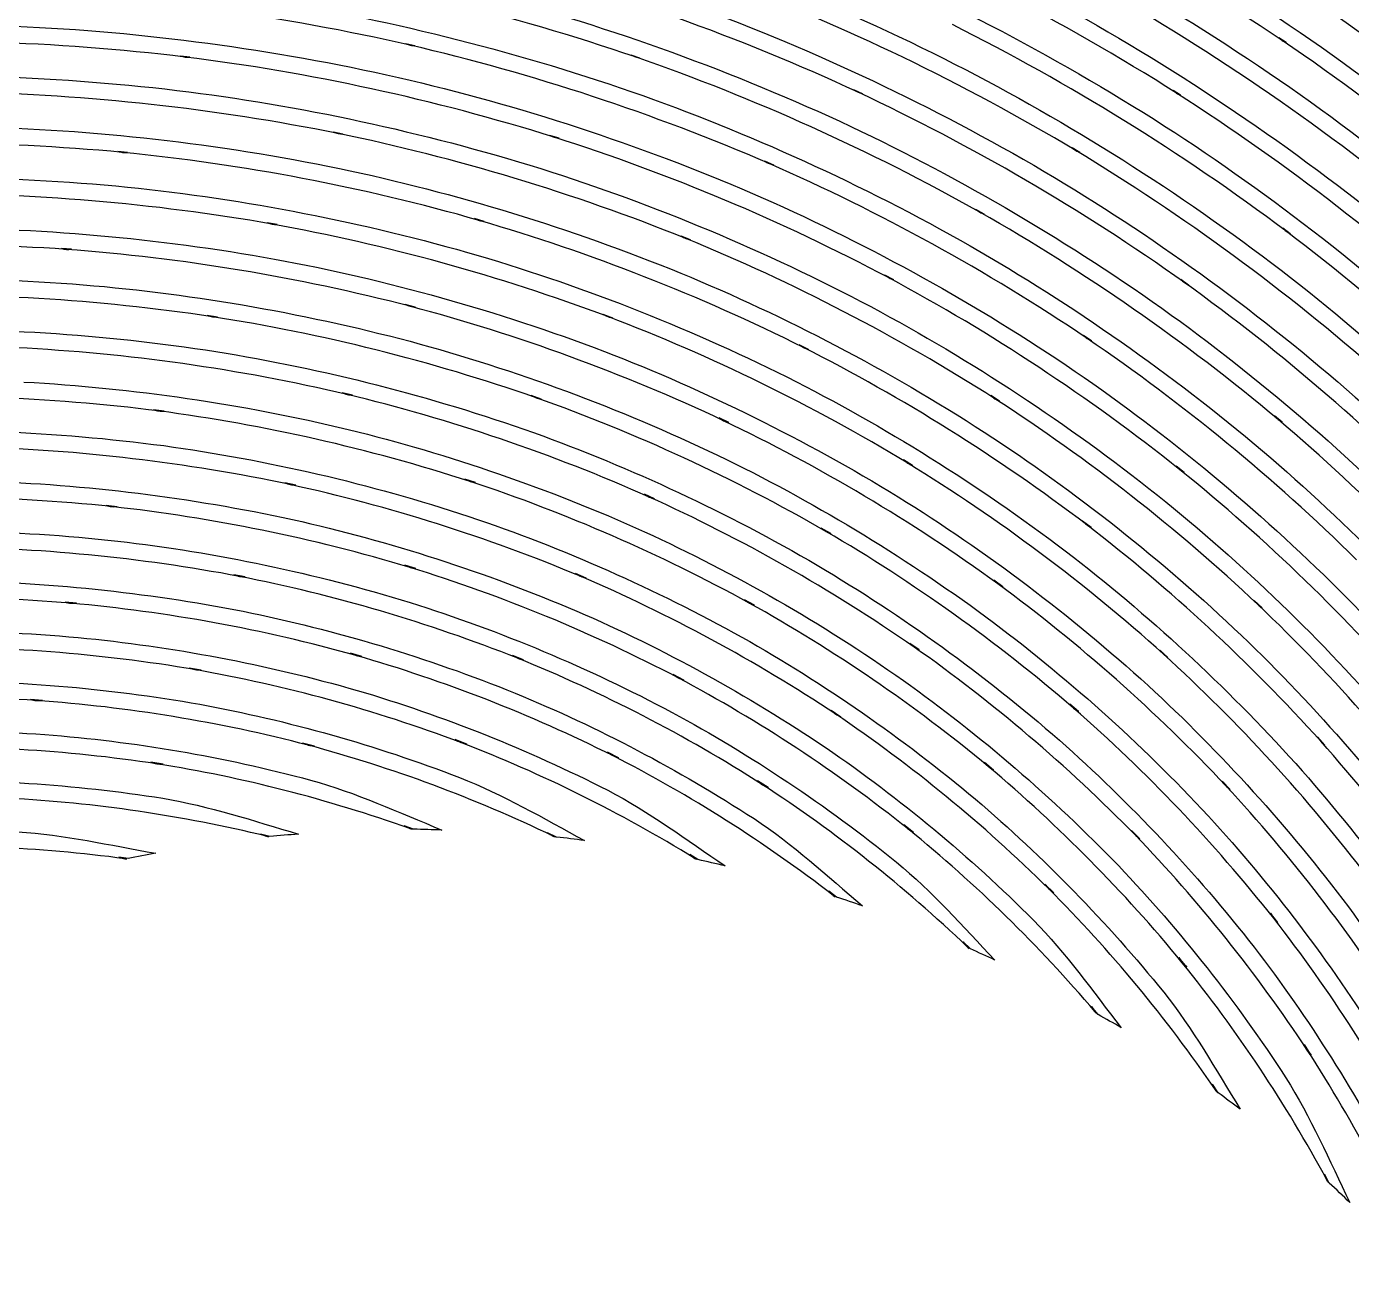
# Model space of a CAD drawing. Extents: x 1 to 1501, y -1248 to 252.
# Drawn here: x 651.3 to 996, y -259 to 67.4 of the extents above; entities that cross this region are included whole.
import ezdxf

# ---------------------------------------------------------------- set-up
doc = ezdxf.new("R2010")
doc.units = 0
doc.layers.add('Ebene_1', color=7, linetype='CONTINUOUS')

msp = doc.modelspace()

# ---------------------------------------------------------------- linework, layer by layer
at = {"layer": 'Ebene_1', "color": 7}
for p, q in [((651.51895, 67.3363), (651.52355, 67.3363)), ((752.3617, 62.36898), (750.0041, 62.91568)), ((751.17127, 62.53178), (751.17127, 62.53188)), ((979.02561, 63.19112), (977.14106, 64.46687)), ((978.03296, 63.73787), (978.03291, 63.73782)), ((693.80928, 59.4179), (691.40514, 59.7126)), ((692.59169, 59.4567), (692.59169, 59.4569)), ((810.90641, 59.18543), (808.61859, 59.97653)), ((809.74312, 59.46853), (809.74312, 59.46853)), ((868.79963, 49.89847), (866.60101, 50.92218)), ((867.64798, 50.31338), (867.64798, 50.31337)), ((951.58736, 49.50682), (949.60975, 50.76707)), ((950.54035, 50.04587), (950.54039, 50.04582)), ((733.63657, 39.42881), (731.1859, 39.92511)), ((732.36858, 39.56841), (732.36858, 39.56841)), ((789.88569, 38.32759), (787.49318, 39.0799)), ((788.63707, 38.59909), (788.63707, 38.59899)), ((677.58521, 34.64366), (675.0919, 34.88406)), ((676.32109, 34.64746), (676.32109, 34.64766)), ((925.39386, 34.6128), (923.31933, 35.85753)), ((924.29262, 35.14403), (924.2926, 35.144)), ((845.70825, 31.3517), (843.41269, 32.35214)), ((844.51782, 31.74334), (844.51782, 31.7433)), ((770.39663, 16.70187), (767.90331, 17.42307)), ((900.49939, 18.57867), (898.32015, 19.81176)), ((899.34773, 19.09827), (899.34773, 19.09827)), ((716.51676, 15.88366), (713.96139, 16.34126)), ((715.22937, 15.99226), (715.22937, 15.99226)), ((769.12477, 16.94617), (769.12477, 16.94617)), ((980.08805, 13.49499), (978.1531, 14.9491)), ((979.0411, 14.1425), (979.04108, 14.14259)), ((824.06713, 11.88191), (821.66686, 12.85901)), ((822.83404, 12.25411), (822.83404, 12.25421)), ((663.0169, 9.44278), (660.4305, 9.62508)), ((661.69849, 9.41568), (661.69849, 9.41578)), ((663.28059, 0.45064), (663.28059, 0.45064)), ((876.9427, 1.48208), (874.65487, 2.70354)), ((875.74061, 1.98614), (875.74061, 1.98618)), ((953.65413, 0.14812), (951.6145, 1.60613)), ((952.57229, 0.78023), (952.57227, 0.78022)), ((752.46253, -5.60245), (749.86838, -4.91995)), ((751.14027, -5.38525), (751.14027, -5.38525)), ((701.01781, -8.17286), (698.36163, -7.76566)), ((699.66839, -8.09136), (699.66839, -8.09186)), ((803.90338, -8.4253), (801.38679, -7.47529)), ((802.59272, -8.0647), (802.59272, -8.0647)), ((928.43395, -14.38916), (926.28961, -12.93891)), ((927.29005, -13.76101), (927.29005, -13.76096)), ((854.76256, -16.61109), (852.36617, -15.40513)), ((853.5062, -16.11863), (853.5062, -16.11859)), ((736.11439, -28.50764), (733.40779, -27.86784)), ((734.70681, -28.30994), (734.70681, -28.30994)), ((785.24802, -29.49646), (782.61898, -28.57356)), ((783.87533, -29.15516), (783.87533, -29.15526)), ((904.48948, -30.06267), (902.23268, -28.61632)), ((903.27965, -29.43452), (903.27965, -29.43447)), ((687.14749, -32.66025), (684.39047, -32.30355)), ((685.74765, -32.60985), (685.74765, -32.61025)), ((834.00939, -35.6154), (831.49669, -34.42496)), ((977.99024, -35.56115), (976.00489, -33.88988)), ((832.68714, -35.13456), (832.68714, -35.1346)), ((976.91999, -34.81668), (976.92001, -34.81665)), ((881.86343, -46.79855), (879.48644, -45.34831)), ((880.60707, -46.18201), (880.60707, -46.18205)), ((952.53737, -48.64432), (950.44346, -46.96532)), ((951.41287, -47.90372), (951.41287, -47.90372)), ((721.35993, -51.93259), (718.54477, -51.32769)), ((768.12823, -51.2502), (765.38673, -50.3544)), ((766.70512, -50.9283), (766.70512, -50.9283)), ((719.92135, -51.76199), (719.92135, -51.76199)), ((814.71038, -55.46127), (812.07744, -54.28247)), ((813.3338, -54.99597), (813.3338, -54.99597)), ((674.92901, -57.50052), (672.05955, -57.19032)), ((673.48653, -57.48112), (673.48653, -57.48152)), ((928.28272, -62.91801), (926.07246, -61.23124)), ((860.59454, -64.51944), (858.10122, -63.06919)), ((859.29165, -63.91839), (859.29165, -63.91844)), ((927.0884, -62.16964), (927.0884, -62.16961)), ((708.23412, -75.79185), (705.29099, -75.22575)), ((706.71797, -75.64455), (706.71797, -75.64445)), ((752.57499, -73.60872), (749.71329, -72.73622)), ((751.10534, -73.31012), (751.10534, -73.31012)), ((796.90423, -76.07102), (794.1472, -74.90385)), ((795.46949, -75.61735), (795.46949, -75.61732)), ((905.28053, -78.32001), (902.95007, -76.61774)), ((904.0358, -77.57934), (904.0358, -77.57941)), ((664.36245, -82.6006), (661.38054, -82.3447)), ((662.84628, -82.6123), (662.84628, -82.6126)), ((840.73712, -83.15551), (838.11195, -81.7014)), ((839.36444, -82.55831), (839.36444, -82.55831)), ((972.76706, -83.80691), (970.74679, -81.89909)), ((971.66189, -82.94219), (971.66193, -82.94221)), ((664.73856, -91.51987), (664.73856, -91.51958)), ((883.58123, -94.7768), (881.12281, -93.05901)), ((738.59607, -96.48298), (735.61029, -95.63378)), ((737.07217, -96.20378), (737.07217, -96.20378)), ((780.61425, -97.3554), (777.72927, -96.19991)), ((882.27058, -94.0323), (882.27058, -94.0323)), ((948.27973, -96.71946), (946.14316, -94.78451)), ((947.12415, -95.85861), (947.12419, -95.85866)), ((696.72138, -99.99999), (693.66579, -99.47259)), ((695.15481, -99.87979), (695.15481, -99.87979)), ((779.11359, -96.91341), (779.1136, -96.9134)), ((822.30281, -102.61747), (819.56131, -101.1711)), ((820.85644, -102.0203), (820.85644, -102.02027)), ((655.44773, -107.87892), (652.3495, -107.67342)), ((653.8734, -107.92542), (653.8734, -107.92592)), ((924.97895, -110.81093), (922.7183, -108.85659)), ((923.73424, -109.92295), (923.73424, -109.92293)), ((863.2197, -112.21074), (860.6372, -110.48131)), ((861.8354, -111.46231), (861.8354, -111.46234)), ((656.06437, -116.75894), (656.06427, -116.75924)), ((726.21864, -119.79157), (723.10489, -118.96947)), ((724.6094, -119.52787), (724.6094, -119.52787)), ((765.86367, -119.24865), (762.85075, -118.10085)), ((764.30487, -118.82215), (764.30487, -118.82215)), ((989.1191, -119.5085), (987.19188, -117.36027)), ((988.04888, -118.5197), (988.04886, -118.5197)), ((686.8489, -124.47958), (683.66537, -123.98708)), ((805.34973, -122.84714), (802.4764, -121.39303)), ((803.84521, -122.25774), (803.84521, -122.25774)), ((902.90741, -126.0307), (900.51879, -124.03761)), ((685.22028, -124.38648), (685.22028, -124.38658)), ((901.61615, -125.1466), (901.61615, -125.1466)), ((844.24252, -130.55592), (841.53205, -128.80709)), ((842.80004, -129.81142), (842.80004, -129.81142)), ((964.47664, -131.09492), (962.42537, -128.90405)), ((963.33667, -130.08284), (963.33662, -130.08284)), ((752.00885, -141.41337), (749.5349, -140.51767)), ((882.11548, -142.28968), (879.60276, -140.26943)), ((714.63611, -143.25524), (712.20869, -142.65424)), ((789.21097, -143.42584), (786.88826, -142.29746)), ((880.75053, -141.39396), (880.75053, -141.39398)), ((940.93159, -143.91443), (938.76788, -141.68867)), ((939.73729, -142.89849), (939.73729, -142.89849)), ((826.00208, -149.30826), (823.84998, -147.9666)), ((677.74807, -149.02131), (675.30129, -148.68391)), ((862.03315, -159.04504), (860.01678, -157.4746)), ((918.55759, -157.91664), (916.26589, -155.64434)), ((917.2857, -156.87357), (917.2857, -156.87357)), ((976.87735, -165.67972), (974.95793, -163.2368)), ((975.79932, -164.54746), (975.79937, -164.54746)), ((896.87378, -172.52378), (894.98926, -170.70516)), ((953.16556, -177.26614), (951.12592, -174.76505)), ((952.01782, -176.10673), (952.01777, -176.10673)), ((930.11684, -189.57771), (928.38742, -187.52643)), ((985.55552, -200.12493), (983.79119, -197.42995)), ((984.53569, -198.84917), (984.53571, -198.84917)), ((961.36679, -209.98581), (959.84675, -207.73674)), ((990.2475, -233.43397), (989.0183, -231.13064))]:
    msp.add_line(p, q, dxfattribs=at)
for points in [[(978.03291, 63.73752), (947.59248, 84.22444), (915.3886, 101.95855), (881.7975, 116.72567)], [(1065.2877, 46.31034), (1036.8489, 71.49452), (1006.2313, 94.09687), (973.783, 113.84743)], [(879.88195, 107.83452), (912.96286, 93.1767), (944.66657, 75.59393), (974.62058, 55.30005)], [(970.68089, 105.29854), (1002.6286, 85.7322), (1032.7647, 63.35419), (1060.7392, 38.43613)], [(792.76679, 97.26014), (826.2477, 87.44539), (858.779, 74.65794), (889.98321, 59.04976)], [(950.53939, 50.04612), (920.63568, 69.01466), (889.10344, 85.27928), (856.30487, 98.63313)], [(1035.4686, 36.96659), (1007.34, 60.51973), (977.17089, 81.52091), (945.31334, 99.71479)], [(854.73543, 89.66382), (887.00691, 76.4042), (918.02027, 60.28522), (947.41888, 41.50336)], [(942.48652, 91.06754), (973.84588, 73.03751), (1003.5306, 52.23908), (1031.1954, 28.932)], [(809.73962, 59.46853), (777.45234, 70.50366), (744.24405, 78.62826), (710.51066, 83.74263)], [(867.65028, 50.31337), (836.69694, 64.65774), (804.52531, 76.20639), (771.51182, 84.81674)], [(1006.7275, 26.19906), (978.97167, 48.19233), (949.30982, 67.65859), (918.08838, 84.37163)], [(924.2926, 35.144), (895.00652, 52.64552), (864.22037, 67.49854), (832.28774, 79.51212)], [(751.17364, 62.53288), (717.90615, 70.13206), (684.02522, 74.74101), (649.93611, 76.29854)], [(711.13846, 74.66504), (744.34392, 69.51668), (777.01454, 61.39972), (808.77371, 50.42196)], [(771.17605, 75.72365), (803.66846, 67.13365), (835.31867, 55.64636), (865.75956, 41.40643)], [(915.57567, 75.62672), (946.27942, 59.06816), (975.43242, 39.79862), (1002.7064, 18.04743)], [(831.01975, 70.50046), (862.43207, 58.55953), (892.70726, 43.82405), (921.49297, 26.48131)], [(547.16377, 62.70637), (581.74163, 67.35814), (616.66342, 68.90325), (651.51895, 67.3363)], [(651.52355, 67.3363), (685.0797, 65.68679), (718.42157, 61.03185), (751.14801, 53.43489)], [(979.04108, 14.14263), (951.7475, 34.60858), (922.68429, 52.59804), (892.1857, 67.88303)], [(692.58709, 59.4569), (658.71225, 63.53548), (624.5442, 64.57445), (590.48482, 62.56289)], [(750.0041, 62.91568), (750.404, 62.82368), (750.7716, 62.62498), (751.17127, 62.53178)], [(751.17127, 62.53188), (751.56247, 62.44288), (751.97067, 62.45888), (752.3617, 62.36898)], [(844.5202, 31.7443), (814.38607, 44.77623), (783.1481, 55.08038), (751.17364, 62.53288)], [(977.14106, 64.46687), (977.45986, 64.25147), (977.71456, 63.95387), (978.03296, 63.73787)], [(978.03291, 63.73782), (978.34691, 63.52652), (978.71191, 63.40302), (979.02561, 63.19112)], [(1060.0761, -3.35364), (1034.7793, 21.40965), (1007.3257, 43.86231), (978.03291, 63.73752)], [(691.40514, 59.7126), (691.80754, 59.6636), (692.18934, 59.5069), (692.59169, 59.4567)], [(788.63247, 38.59899), (757.3042, 48.40594), (725.16203, 55.39054), (692.58709, 59.4569)], [(692.59169, 59.4569), (692.99569, 59.4079), (693.40539, 59.4679), (693.80928, 59.4179)], [(808.61859, 59.97653), (809.00829, 59.84243), (809.35369, 59.60353), (809.74312, 59.46853)], [(899.34423, 19.09827), (870.74149, 35.20654), (840.75576, 48.71518), (809.73962, 59.46853)], [(809.74312, 59.46853), (810.12152, 59.33923), (810.52822, 59.31563), (810.90641, 59.18543)], [(889.98321, 59.04976), (919.97109, 43.89305), (948.53287, 26.07811), (975.3418, 5.82505)], [(592.98663, 53.8149), (626.54415, 55.68365), (660.20113, 54.53961), (693.55723, 50.40256)], [(974.62058, 55.30005), (1003.4193, 35.62733), (1030.3958, 13.41641), (1055.2407, -11.06212)], [(751.14801, 53.43489), (782.60501, 45.98519), (813.32698, 35.72365), (842.94738, 22.77815)], [(732.36801, 39.56841), (700.18778, 46.04669), (667.49372, 49.63167), (634.6746, 50.27074)], [(693.55723, 50.40256), (725.61178, 46.27952), (757.22544, 39.28464), (788.03218, 29.50976)], [(808.77371, 50.42196), (839.26496, 39.72717), (868.7319, 26.3153), (896.82725, 10.35416)], [(866.60101, 50.92218), (866.96771, 50.75128), (867.28171, 50.48508), (867.64798, 50.31338)], [(867.64798, 50.31337), (868.01897, 50.14147), (868.42907, 50.07117), (868.79963, 49.89847)], [(952.57457, 0.78022), (925.80079, 19.79662), (897.38423, 36.3747), (867.65028, 50.31337)], [(949.60975, 50.76707), (949.94145, 50.55577), (950.20915, 50.25777), (950.54035, 50.04587)], [(1031.3224, -12.49267), (1006.3131, 10.72093), (979.27976, 31.65278), (950.53939, 50.04612)], [(950.54039, 50.04582), (950.87249, 49.83512), (951.25569, 49.71822), (951.58736, 49.50682)], [(636.55196, 41.36764), (668.86767, 40.61924), (701.04469, 36.96875), (732.7098, 30.46754)], [(865.75956, 41.40643), (894.97096, 27.58265), (922.8741, 11.16308), (949.15221, -7.64979)], [(947.41888, 41.50336), (975.66561, 23.2901), (1002.2218, 2.58133), (1026.7749, -20.37237)], [(731.1859, 39.92511), (731.5902, 39.84311), (731.96439, 39.65171), (732.36858, 39.56841)], [(822.83347, 12.25421), (793.55602, 24.05237), (763.2824, 33.19624), (732.36801, 39.56841)], [(732.36858, 39.56841), (732.78628, 39.48441), (733.21908, 39.51341), (733.63657, 39.42881)], [(787.49318, 39.0799), (787.88848, 38.9552), (788.24218, 38.72469), (788.63707, 38.59909)], [(875.73601, 1.98618), (847.85522, 16.77366), (818.70475, 29.03242), (788.63247, 38.59899)], [(788.63707, 38.59899), (789.04437, 38.47149), (789.47867, 38.45599), (789.88569, 38.32759)], [(676.30979, 34.64866), (643.62385, 37.72848), (610.73168, 37.87711), (578.01925, 35.08296)], [(675.0919, 34.88406), (675.50809, 34.84406), (675.90499, 34.68866), (676.32109, 34.64746)], [(769.11347, 16.94717), (738.77028, 25.6166), (707.71479, 31.54254), (676.30979, 34.64866)], [(676.32109, 34.64766), (676.74149, 34.60766), (677.16489, 34.68466), (677.58521, 34.64366)], [(923.31933, 35.85753), (923.66493, 35.64993), (923.94753, 35.35233), (924.29262, 35.14403)], [(1003.5839, -22.99367), (978.94026, -1.28175), (952.41018, 18.17366), (924.2926, 35.144)], [(924.2926, 35.144), (924.6432, 34.9345), (925.0437, 34.823), (925.39386, 34.6128)], [(843.41269, 32.35214), (843.79919, 32.18404), (844.13179, 31.91244), (844.51782, 31.74334)], [(844.51782, 31.7433), (844.90202, 31.5772), (845.32441, 31.5187), (845.70825, 31.3517)], [(927.29242, -13.75996), (901.12087, 3.85546), (873.42018, 19.08675), (844.5202, 31.7443)], [(580.8341, 26.42315), (613.03936, 29.05375), (645.41394, 28.79269), (677.57358, 25.63985)], [(732.7098, 30.46754), (763.08213, 24.07861), (792.81095, 14.96517), (821.55053, 3.24641)], [(788.03218, 29.50976), (817.55916, 19.98292), (846.16398, 7.81694), (873.51484, -6.83549)], [(677.57358, 25.63985), (708.45862, 22.45872), (738.98692, 16.50399), (768.80679, 7.84919)], [(921.49297, 26.48131), (949.09585, 9.68107), (975.13132, -9.56448), (999.29408, -31.01654)], [(715.22515, 15.99225), (684.13819, 21.44346), (652.62817, 24.09168), (621.06818, 23.89879)], [(842.94738, 22.77815), (871.32612, 10.21421), (898.50837, -4.87883), (924.18018, -22.31508)], [(767.90331, 17.42307), (768.32421, 17.30177), (768.70421, 17.06857), (769.12477, 16.94617)], [(898.32015, 19.81176), (898.68385, 19.60596), (898.98455, 19.30496), (899.34773, 19.09827)], [(976.91651, -34.81665), (952.72523, -14.55708), (926.76654, 3.48899), (899.34423, 19.09827)], [(899.34773, 19.09827), (899.71543, 18.89117), (900.13213, 18.78657), (900.49939, 18.57867)], [(623.25554, 15.06938), (654.30679, 15.13538), (685.29774, 12.40493), (715.85756, 6.91468)], [(713.96139, 16.34126), (714.39399, 16.26426), (714.79709, 16.07036), (715.22937, 15.99226)], [(802.5885, -8.06471), (774.2468, 2.55892), (745.01243, 10.61371), (715.22515, 15.99225)], [(715.22937, 15.99226), (715.65447, 15.91726), (716.09187, 15.95926), (716.51676, 15.88366)], [(853.4949, -16.11759), (826.41707, -2.58545), (798.18027, 8.48392), (769.11347, 16.94717)], [(769.12477, 16.94617), (769.54077, 16.82727), (769.98097, 16.82177), (770.39663, 16.70187)], [(978.1531, 14.9491), (978.4732, 14.708), (978.7215, 14.3843), (979.0411, 14.1425)], [(1051.8167, -51.96361), (1029.5818, -27.79924), (1005.2295, -5.67303), (979.04108, 14.14263)], [(979.04108, 14.14259), (979.37008, 13.89589), (979.75958, 13.74239), (980.08805, 13.49499)], [(661.70379, 9.41578), (630.22846, 11.58191), (598.62452, 10.92454), (567.26764, 7.43816)], [(821.66686, 12.85901), (822.07376, 12.69391), (822.42755, 12.42031), (822.83404, 12.25411)], [(903.27908, -29.43447), (877.76616, -13.15219), (850.84846, 0.80127), (822.83347, 12.25421)], [(822.83404, 12.25421), (823.23314, 12.09341), (823.66844, 12.04371), (824.06713, 11.88191)], [(896.82725, 10.35416), (923.73946, -5.10797), (949.20245, -22.95817), (972.91829, -42.98298)], [(660.4305, 9.62508), (660.8587, 9.59408), (661.2704, 9.44738), (661.69849, 9.41568)], [(661.69849, 9.41578), (662.13789, 9.38578), (662.57749, 9.47378), (663.0169, 9.44278)], [(751.14557, -5.38525), (721.83466, 2.22242), (691.90402, 7.18152), (661.70379, 9.41578)], [(715.85756, 6.91468), (745.12207, 1.49926), (773.83224, -6.54648), (801.65045, -17.11903)], [(768.80679, 7.84919), (797.34149, -0.59293), (825.05128, -11.59706), (851.61005, -25.01781)], [(975.3418, 5.82505), (1001.0478, -13.77501), (1024.9391, -35.64298), (1046.7331, -59.51343)], [(570.36831, -1.11594), (601.23075, 2.19333), (632.32395, 2.71303), (663.28059, 0.45064)], [(663.28059, 0.45064), (692.9524, -1.87415), (722.34815, -6.87757), (751.12087, -14.48609)], [(821.55053, 3.24641), (849.05475, -8.13468), (875.46738, -21.97743), (900.48389, -38.10876)], [(874.65487, 2.70354), (875.03837, 2.49894), (875.35767, 2.19184), (875.74061, 1.98614)], [(951.40827, -47.90372), (927.73261, -29.0358), (902.40805, -12.33523), (875.73601, 1.98618)], [(875.74061, 1.98618), (876.12521, 1.78218), (876.55851, 1.68708), (876.9427, 1.48208)], [(951.6145, 1.60613), (951.9583, 1.36073), (952.2291, 1.02643), (952.57229, 0.78023)], [(952.57227, 0.78022), (952.91347, 0.53792), (953.31347, 0.39132), (953.65413, 0.14812)], [(1024.0899, -60.95202), (1002.1479, -38.27398), (978.21387, -17.61165), (952.57457, 0.78022)], [(699.66699, -8.09196), (669.73268, -3.59052), (639.4537, -1.79264), (609.19766, -2.72527)], [(749.86838, -4.91995), (750.30598, -5.03475), (750.70298, -5.26915), (751.14027, -5.38525)], [(751.14027, -5.38525), (751.57347, -5.49765), (752.02957, -5.48875), (752.46253, -5.60245)], [(832.69244, -35.1346), (806.4588, -22.78604), (779.16972, -12.82518), (751.14557, -5.38525)], [(873.51484, -6.83549), (899.68001, -21.02866), (924.50267, -37.55408), (947.69807, -56.20966)], [(698.36163, -7.76566), (698.80633, -7.83366), (699.22393, -8.02206), (699.66839, -8.09136)], [(783.87393, -29.15536), (756.49383, -19.61535), (728.31402, -12.56076), (699.66699, -8.09196)], [(699.66839, -8.09186), (700.11489, -8.15886), (700.57149, -8.10486), (701.01781, -8.17286)], [(801.38679, -7.47529), (801.80619, -7.6338), (802.17369, -7.905), (802.59272, -8.0647)], [(880.60285, -46.18206), (855.799, -31.15388), (829.69084, -18.39489), (802.5885, -8.06471)], [(802.59272, -8.0647), (803.01792, -8.2241), (803.47862, -8.2648), (803.90338, -8.4253)], [(949.15221, -7.64979), (974.29635, -25.83706), (997.75068, -46.25144), (1019.2367, -68.64142)], [(611.70791, -11.47316), (641.45752, -10.68626), (671.21156, -12.58774), (700.61843, -17.14616)], [(926.28961, -12.93891), (926.64781, -13.18131), (926.93241, -13.51771), (927.29005, -13.76101)], [(927.29005, -13.76096), (927.65165, -14.00436), (928.07295, -14.14486), (928.43395, -14.38916)], [(997.33819, -71.28498), (975.76008, -50.04423), (952.32367, -30.7903), (927.29242, -13.75996)], [(734.70661, -28.31004), (706.48274, -21.68699), (677.72519, -17.61712), (648.77024, -16.16909)], [(700.61843, -17.14616), (728.74672, -21.66948), (756.39852, -28.73131), (783.2549, -38.24061)], [(751.12087, -14.48609), (778.62448, -21.92357), (805.39096, -31.8346), (831.10894, -44.09974)], [(801.65045, -17.11903), (828.22074, -27.39047), (853.79957, -40.05069), (878.09047, -54.93391)], [(852.36617, -15.40513), (852.76757, -15.60703), (853.10547, -15.91563), (853.5062, -16.11863)], [(927.0771, -62.16861), (903.98385, -44.6342), (879.36181, -29.22085), (853.4949, -16.11759)], [(853.5062, -16.11859), (853.9094, -16.32009), (854.3599, -16.40849), (854.76256, -16.61109)], [(924.18018, -22.31508), (948.71121, -39.16243), (971.66397, -58.18949), (992.77569, -79.16148)], [(650.64333, -25.0721), (679.09339, -26.63052), (707.33874, -30.76197), (735.04416, -37.41079)], [(851.61005, -25.01781), (876.96383, -38.01011), (901.08001, -53.27702), (923.68384, -70.61903)], [(685.74785, -32.61015), (656.98215, -28.97158), (627.95308, -27.93665), (599.00106, -29.51967)], [(733.40779, -27.86784), (733.85369, -27.97384), (734.26119, -28.20254), (734.70681, -28.30994)], [(813.3336, -54.99607), (787.98372, -43.74363), (761.67023, -34.80812), (734.70661, -28.31004)], [(734.70681, -28.30994), (735.16901, -28.41844), (735.65241, -28.39794), (736.11439, -28.50764)], [(782.61898, -28.57356), (783.05527, -28.72706), (783.43947, -29.00046), (783.87533, -29.15516)], [(859.29025, -63.91854), (835.25272, -50.07534), (810.01372, -38.43877), (783.87393, -29.15536)], [(783.87533, -29.15526), (784.32153, -29.31076), (784.80233, -29.33976), (785.24802, -29.49646)], [(902.23268, -28.61632), (902.60618, -28.85612), (902.90688, -29.19362), (903.27965, -29.43452)], [(971.66136, -82.94221), (950.52231, -63.08256), (927.64062, -45.17156), (903.27908, -29.43447)], [(903.27965, -29.43447), (903.66355, -29.67947), (904.10625, -29.81657), (904.48948, -30.06267)], [(684.39047, -32.30355), (684.85137, -32.36355), (685.28697, -32.54875), (685.74765, -32.60985)], [(685.74765, -32.61025), (686.21185, -32.66925), (686.68344, -32.60025), (687.14749, -32.66025)], [(766.70532, -50.9282), (740.3257, -42.38974), (713.23354, -36.25684), (685.74785, -32.61015)], [(831.49669, -34.42496), (831.91499, -34.62336), (832.26949, -34.93486), (832.68714, -35.13456)], [(976.00489, -33.88988), (976.33769, -34.17008), (976.58789, -34.53568), (976.91999, -34.81668)], [(601.80052, -38.17468), (630.24907, -36.75155), (658.76429, -37.90888), (687.00789, -41.62579)], [(735.04416, -37.41079), (761.47198, -43.92444), (787.24342, -52.83136), (812.06194, -64.00763)], [(832.68714, -35.1346), (833.11234, -35.3348), (833.58474, -35.414), (834.00939, -35.6154)], [(904.0411, -77.57941), (881.58738, -61.30286), (857.71172, -47.09584), (832.69244, -35.1346)], [(1040.5642, -99.35245), (1021.3257, -75.97195), (1000.0284, -54.37386), (976.91651, -34.81665)], [(976.92001, -34.81665), (977.25391, -35.09625), (977.65711, -35.28075), (977.99024, -35.56115)], [(783.2549, -38.24061), (808.84994, -47.48132), (833.54901, -59.0272), (857.05812, -72.73236)], [(900.48389, -38.10876), (924.33854, -53.68164), (946.73294, -71.3793), (967.39653, -90.98835)], [(719.92139, -51.76199), (692.7904, -46.02464), (665.20363, -42.75679), (637.48264, -42.0058)], [(687.00789, -41.62579), (713.97132, -45.3435), (740.53296, -51.50472), (766.38327, -60.02527)], [(831.10894, -44.09974), (855.609, -55.97049), (878.97531, -70.04349), (900.9298, -86.14127)], [(972.91829, -42.98298), (995.55689, -62.30724), (1016.3991, -83.63488), (1035.2088, -106.70446)], [(879.48644, -45.34831), (879.88474, -45.59131), (880.20954, -45.93781), (880.60707, -46.18201)], [(947.11997, -95.85867), (926.49129, -77.32477), (904.23247, -60.69608), (880.60285, -46.18206)], [(880.60707, -46.18205), (881.00687, -46.42425), (881.46437, -46.55515), (881.86343, -46.79855)], [(950.44346, -46.96532), (950.79516, -47.24712), (951.06196, -47.62092), (951.41287, -47.90372)], [(1013.8113, -108.2594), (994.86779, -86.30148), (973.98705, -66.10162), (951.40827, -47.90372)], [(951.41287, -47.90372), (951.76457, -48.18402), (952.18637, -48.36312), (952.53737, -48.64432)], [(639.67736, -50.83911), (666.88524, -51.71631), (693.95305, -55.0678), (720.55339, -60.84346)], [(718.54477, -51.32769), (719.01627, -51.42889), (719.45027, -51.65929), (719.92135, -51.76199)], [(765.38673, -50.3544), (765.84323, -50.5038), (766.24912, -50.7774), (766.70512, -50.9283)], [(766.70512, -50.9283), (767.16882, -51.0784), (767.66492, -51.0986), (768.12823, -51.2502)], [(839.36464, -82.55821), (816.15171, -69.83133), (791.8352, -59.24311), (766.70532, -50.9282)], [(673.48646, -57.48152), (645.90687, -54.61303), (618.12917, -54.24646), (590.48548, -56.39579)], [(719.92135, -51.76199), (720.39485, -51.86209), (720.88674, -51.83099), (721.35993, -51.93259)], [(795.46953, -75.61732), (771.0616, -65.39251), (745.7771, -57.40127), (719.92139, -51.76199)], [(812.07744, -54.28247), (812.51794, -54.47967), (812.89394, -54.79727), (813.3338, -54.99597)], [(882.27038, -94.0324), (860.52151, -78.95532), (837.45044, -65.88775), (813.3336, -54.99607)], [(813.3338, -54.99597), (813.7774, -55.19287), (814.2673, -55.26297), (814.71038, -55.46127)], [(878.09047, -54.93391), (901.20542, -69.2928), (922.96284, -85.7198), (943.10695, -104.01338)], [(672.05955, -57.19032), (672.54325, -57.24232), (673.00305, -57.42772), (673.48653, -57.48112)], [(751.10527, -73.31012), (725.76189, -65.69272), (699.78775, -60.38897), (673.48646, -57.48152)], [(673.48653, -57.48152), (673.96583, -57.53152), (674.44983, -57.44952), (674.92901, -57.50052)], [(947.69807, -56.20966), (969.79848, -74.191), (990.2176, -94.13483), (1008.7206, -115.79759)], [(720.55339, -60.84346), (745.88127, -66.51849), (770.63255, -74.49725), (794.51171, -84.66775)], [(766.38327, -60.02527), (790.98077, -68.31792), (814.76078, -78.83719), (837.44889, -91.44979)], [(926.07246, -61.23124), (926.43966, -61.51174), (926.72216, -61.88804), (927.0884, -62.16964)], [(593.57602, -64.95378), (620.72722, -62.98164), (647.99578, -63.48446), (675.057, -66.44666)], [(812.06194, -64.00763), (835.65243, -74.82525), (858.20347, -87.77344), (879.44377, -102.68336)], [(858.10122, -63.06919), (858.52372, -63.31429), (858.87002, -63.67189), (859.29165, -63.91839)], [(923.73284, -109.92303), (903.68848, -92.66582), (882.1233, -77.26631), (859.29025, -63.91854)], [(859.29165, -63.91844), (859.70695, -64.15764), (860.17995, -64.27894), (860.59454, -64.51944)], [(988.03756, -118.5187), (969.4599, -97.93419), (949.06243, -79.06892), (927.0771, -62.16861)], [(927.0884, -62.16961), (927.4634, -62.45431), (927.9086, -62.63221), (928.28272, -62.91801)], [(706.71796, -75.64445), (680.71892, -70.72013), (654.32987, -68.16611), (627.86992, -68.02486)], [(675.057, -66.44666), (700.83739, -69.44478), (726.28682, -74.79249), (751.09761, -82.41095)], [(923.68384, -70.61903), (945.17505, -87.31771), (965.09971, -105.93544), (983.22506, -126.24011)], [(705.29099, -75.22575), (705.77879, -75.31975), (706.23049, -75.54865), (706.71797, -75.64455)], [(779.11359, -96.9134), (755.67941, -87.63281), (731.44979, -80.51133), (706.71796, -75.64445)], [(706.71797, -75.64445), (707.21787, -75.73945), (707.73447, -75.69545), (708.23412, -75.79185)], [(749.71329, -72.73622), (750.19459, -72.88272), (750.62469, -73.16192), (751.10534, -73.31012)], [(820.85637, -102.02027), (798.52709, -90.34366), (775.18531, -80.73503), (751.10527, -73.31012)], [(751.10534, -73.31012), (751.58514, -73.45432), (752.09564, -73.46282), (752.57499, -73.60872)], [(794.1472, -74.90385), (794.6095, -75.09935), (795.008, -75.42015), (795.46949, -75.61735)], [(795.46949, -75.61732), (795.93309, -75.81152), (796.44129, -75.87512), (796.90423, -76.07102)], [(861.83544, -111.46234), (840.84872, -97.51517), (818.63901, -85.51794), (795.46953, -75.61732)], [(857.05812, -72.73236), (879.39396, -85.95874), (900.47317, -101.19661), (920.04272, -118.25214)], [(630.3904, -76.77675), (656.33702, -77.06245), (682.19831, -79.71736), (707.66411, -84.69878)], [(902.95007, -76.61774), (903.34147, -76.90334), (903.64537, -77.29254), (904.0358, -77.57934)], [(904.0358, -77.57941), (904.4276, -77.86341), (904.8897, -78.03481), (905.28053, -78.32001)], [(963.34192, -130.08284), (945.20489, -110.82056), (925.36052, -93.24515), (904.0411, -77.57941)], [(992.77569, -79.16148), (1012.8768, -99.35667), (1031.1008, -121.32962), (1047.2411, -144.81018)], [(662.84629, -82.6127), (636.4785, -80.43273), (609.97271, -80.64907), (583.64538, -83.2719)], [(661.38054, -82.3447), (661.87644, -82.3877), (662.35054, -82.5677), (662.84628, -82.6123)], [(662.84628, -82.6126), (663.35108, -82.6546), (663.85779, -82.5576), (664.36245, -82.6006)], [(737.07218, -96.20388), (712.795, -89.42228), (687.95354, -84.86875), (662.84629, -82.6127)], [(751.09761, -82.41095), (774.65285, -89.83292), (797.46774, -99.40527), (819.27436, -110.99317)], [(838.11195, -81.7014), (838.55565, -81.9466), (838.92165, -82.3115), (839.36444, -82.55831)], [(839.36444, -82.55831), (839.80293, -82.79871), (840.29943, -82.91351), (840.73712, -83.15551)], [(901.61635, -125.1465), (882.20335, -109.08355), (861.37131, -94.82664), (839.36464, -82.55821)], [(970.74679, -81.89909), (971.08369, -82.21749), (971.32599, -82.62279), (971.66189, -82.94219)], [(707.66411, -84.69878), (731.86839, -89.61884), (755.56655, -96.75509), (778.46991, -105.99874)], [(794.51171, -84.66775), (817.15932, -94.51309), (838.84914, -106.4139), (859.32655, -120.2181)], [(900.9298, -86.14127), (921.755, -101.62901), (941.12003, -118.97874), (958.79589, -137.98162)], [(1026.3943, -145.34528), (1010.0713, -122.93198), (991.7556, -102.0455), (971.66136, -82.94221)], [(971.66193, -82.94221), (972.00353, -83.26311), (972.42633, -83.48501), (972.76706, -83.80691)], [(587.04995, -91.71377), (612.88758, -89.28633), (638.88894, -89.22572), (664.73856, -91.51987)], [(664.73856, -91.51958), (689.32313, -93.88393), (713.6315, -98.50043), (737.37462, -105.30077)], [(837.44889, -91.44979), (858.93946, -103.60644), (879.26638, -117.705), (898.18443, -133.56888)], [(881.12281, -93.05901), (881.53491, -93.34681), (881.85941, -93.74301), (882.27058, -94.0323)], [(967.39653, -90.98835), (987.01841, -109.83812), (1004.8825, -130.43325), (1020.7839, -152.51509)], [(695.15481, -99.88009), (670.30579, -95.67678), (645.13371, -93.7467), (619.93237, -94.12566)], [(735.61029, -95.63378), (736.11459, -95.77668), (736.56849, -96.05888), (737.07217, -96.20378)], [(737.07217, -96.20378), (737.57056, -96.34298), (738.0981, -96.34188), (738.59607, -96.48298)], [(803.84522, -122.25784), (782.43124, -111.54835), (760.08206, -102.82511), (737.07218, -96.20388)], [(777.72927, -96.19991), (778.21227, -96.39331), (778.63137, -96.71811), (779.11359, -96.91341)], [(939.73709, -142.89859), (922.10902, -124.89478), (902.87806, -108.53441), (882.27038, -94.0324)], [(882.27058, -94.0323), (882.68438, -94.3192), (883.16838, -94.4885), (883.58123, -94.7768)], [(946.14316, -94.78451), (946.50366, -95.11041), (946.76486, -95.53151), (947.12415, -95.85861)], [(1000.6005, -154.2678), (984.57934, -133.21487), (966.68283, -113.66506), (947.11997, -95.85867)], [(947.12419, -95.85866), (947.48219, -96.18036), (947.92269, -96.39666), (948.27973, -96.71946)], [(693.66579, -99.47259), (694.17399, -99.56059), (694.64709, -99.78979), (695.15481, -99.87979)], [(695.15481, -99.87979), (695.67231, -99.96779), (696.20417, -99.91079), (696.72138, -99.99999)], [(764.30487, -118.82245), (741.88131, -110.40498), (718.73866, -104.05927), (695.15481, -99.88009)], [(842.80003, -129.81142), (822.62325, -116.92026), (801.30648, -105.90471), (779.11359, -96.9134)], [(779.1136, -96.9134), (779.5995, -97.1058), (780.12908, -97.1612), (780.61425, -97.3554)], [(622.76694, -102.78805), (647.46162, -102.57175), (672.12008, -104.61709), (696.44219, -108.89923)], [(819.56131, -101.1711), (820.01891, -101.4126), (820.39981, -101.777), (820.85644, -102.0203)], [(880.75046, -141.39398), (862.02757, -126.4626), (841.98735, -113.28054), (820.85637, -102.02027)], [(820.85644, -102.02027), (821.31964, -102.26247), (821.84044, -102.37347), (822.30281, -102.61747)], [(879.44377, -102.68336), (899.55409, -117.02335), (918.30118, -133.17927), (935.46412, -150.94076)], [(653.8735, -107.92584), (628.71756, -106.34372), (603.47567, -107.05404), (578.44945, -110.06631)], [(737.37462, -105.30077), (759.85517, -111.93661), (781.67263, -120.63268), (802.55782, -131.26942)], [(778.46991, -105.99874), (800.13724, -114.94826), (820.92904, -125.87982), (840.59366, -138.64471)], [(943.10695, -104.01338), (962.20274, -121.59137), (979.64952, -140.87432), (995.24579, -161.61982)], [(652.3495, -107.67342), (652.86439, -107.70742), (653.35871, -107.88902), (653.8734, -107.92542)], [(653.8734, -107.92592), (654.3985, -107.95892), (654.92271, -107.84392), (655.44773, -107.87892)], [(724.6095, -119.52779), (701.43292, -113.50458), (677.75929, -109.61694), (653.8735, -107.92584)], [(696.44219, -108.89923), (719.49107, -113.14888), (742.09525, -119.52255), (763.97915, -127.91911)], [(922.7183, -108.85659), (923.0901, -109.17889), (923.3637, -109.59929), (923.73424, -109.92295)], [(975.79797, -164.54756), (960.13955, -144.79012), (942.71958, -126.50442), (923.73284, -109.92303)], [(923.73424, -109.92293), (924.12134, -110.25623), (924.59303, -110.47623), (924.97895, -110.81093)], [(819.27436, -110.99317), (839.88398, -122.15842), (859.4163, -135.19687), (877.63292, -149.94421)], [(860.6372, -110.48131), (861.067, -110.76931), (861.4068, -111.17271), (861.8354, -111.46231)], [(861.8354, -111.46234), (862.27319, -111.75334), (862.78289, -111.91804), (863.2197, -112.21074)], [(917.28574, -156.87357), (900.22903, -140.07156), (881.67266, -124.86734), (861.83544, -111.46234)], [(582.17972, -118.37981), (606.70743, -115.58428), (631.43797, -115.04503), (656.06437, -116.75894)], [(656.06427, -116.75924), (679.43527, -118.57534), (702.58273, -122.54373), (725.22596, -128.60546)], [(685.22038, -124.38629), (661.54675, -120.81838), (637.60552, -119.42426), (613.67782, -120.2372)], [(723.10489, -118.96947), (723.62319, -119.10647), (724.09169, -119.38857), (724.6094, -119.52787)], [(724.6094, -119.52787), (725.1367, -119.66487), (725.69191, -119.65227), (726.21864, -119.79157)], [(788.31147, -143.16986), (767.84919, -133.34551), (746.52776, -125.42522), (724.6095, -119.52779)], [(762.85075, -118.10085), (763.35765, -118.29355), (763.79885, -118.62725), (764.30487, -118.82215)], [(764.30487, -118.82215), (764.81027, -119.01185), (765.35899, -119.05685), (765.86367, -119.24865)], [(825.19164, -148.99834), (805.86525, -137.08666), (785.48815, -126.98054), (764.30487, -118.82245)], [(859.32655, -120.2181), (878.66477, -133.48022), (896.7309, -148.49804), (913.31113, -165.0748)], [(920.04272, -118.25214), (938.54103, -134.6146), (955.49493, -152.63437), (970.70415, -172.08948)], [(987.19188, -117.36027), (987.51338, -117.71877), (987.72858, -118.16007), (988.04888, -118.5197)], [(1035.1354, -182.22079), (1021.3992, -159.60117), (1005.639, -138.27801), (988.03756, -118.5187)], [(988.04886, -118.5197), (988.37496, -118.881), (988.79406, -119.1461), (989.1191, -119.5085)], [(683.66537, -123.98708), (684.19537, -124.06908), (684.69062, -124.30198), (685.22028, -124.38648)], [(802.4764, -121.39303), (802.9592, -121.63703), (803.3635, -122.01163), (803.84521, -122.25774)], [(803.84521, -122.25774), (804.32801, -122.49914), (804.86795, -122.60374), (805.34973, -122.84714)], [(861.21885, -158.6186), (843.25073, -144.76003), (824.05297, -132.58287), (803.84522, -122.25784)], [(900.51879, -124.03761), (900.91909, -124.37141), (901.21719, -124.81121), (901.61615, -125.1466)], [(685.22028, -124.38658), (685.75918, -124.46758), (686.31032, -124.39658), (686.8489, -124.47958)], [(751.04728, -141.23857), (729.66865, -133.60463), (707.63852, -127.96066), (685.22038, -124.38629)], [(901.61615, -125.1466), (902.01895, -125.4799), (902.50585, -125.6959), (902.90741, -126.0307)], [(952.01797, -176.10663), (936.81098, -157.61213), (919.94472, -140.55408), (901.61635, -125.1465)], [(983.22506, -126.24011), (1000.3775, -145.71657), (1015.7136, -166.71354), (1029.0511, -188.97666)], [(616.76434, -128.79546), (640.19936, -128.15926), (663.63845, -129.69006), (686.79461, -133.35172)], [(725.22596, -128.60546), (736.9995, -131.87103), (748.10111, -137.00865), (759.41127, -141.59947)], [(763.97915, -127.91911), (775.30023, -132.37885), (785.79921, -138.54549), (796.48156, -144.34874)], [(841.53205, -128.80709), (841.98625, -129.09989), (842.34715, -129.51659), (842.80004, -129.81142)], [(896.08275, -171.98865), (879.65685, -156.3183), (861.82608, -142.1958), (842.80003, -129.81142)], [(842.80004, -129.81142), (843.25694, -130.10332), (843.78674, -130.26202), (844.24252, -130.55592)], [(962.42537, -128.90405), (962.76527, -129.26765), (962.99807, -129.71805), (963.33667, -130.08284)], [(963.33662, -130.08284), (963.68572, -130.45364), (964.12881, -130.72294), (964.47664, -131.09492)], [(1009.4123, -189.86076), (995.90709, -168.57329), (980.49301, -148.56155), (963.34192, -130.08284)], [(713.77916, -143.21214), (691.72566, -137.85729), (669.22831, -134.5494), (646.56405, -133.33576)], [(686.79461, -133.35172), (698.81684, -135.3637), (710.39373, -139.21059), (722.06955, -142.68134)], [(802.55782, -131.26942), (813.31641, -136.87068), (823.04656, -144.13367), (833.07102, -150.94076)], [(898.18443, -133.56888), (916.03085, -148.77885), (932.4236, -165.60018), (947.18236, -183.81939)], [(749.5349, -140.51767), (750.0612, -140.70827), (750.5219, -141.04567), (751.04718, -141.23887)], [(751.04718, -141.23887), (751.25878, -141.31487), (751.48088, -141.35227), (751.69868, -141.40557)], [(751.37688, -141.39757), (751.26418, -141.35057), (751.16198, -141.28077), (751.04728, -141.23857)], [(840.59366, -138.64471), (850.67787, -145.31929), (859.59694, -153.50306), (868.79964, -161.33287)], [(879.60276, -140.26943), (880.02106, -140.60593), (880.33376, -141.05563), (880.75053, -141.39396)], [(958.79589, -137.98162), (975.48028, -156.18836), (990.456, -175.88406), (1003.5478, -196.82116)], [(649.04962, -142.08418), (661.16308, -142.82388), (673.00129, -145.56748), (684.94499, -147.64862)], [(712.20869, -142.65424), (712.74929, -142.78814), (713.23927, -143.07614), (713.77916, -143.21264)], [(714.09326, -143.32464), (713.98646, -143.29364), (713.88726, -143.23964), (713.77916, -143.21214)], [(713.77916, -143.21264), (713.96106, -143.25664), (714.14776, -143.27264), (714.33366, -143.29364)], [(714.33366, -143.29364), (714.25266, -143.30164), (714.17396, -143.31664), (714.09326, -143.32464)], [(722.06955, -142.68134), (719.59406, -142.88224), (717.09705, -143.00404), (714.63611, -143.25524)], [(751.69868, -141.40557), (751.59078, -141.40542), (751.48478, -141.39757), (751.37688, -141.39757)], [(759.41127, -141.59947), (756.94185, -141.54347), (754.49041, -141.41857), (752.00885, -141.41337)], [(786.88826, -142.29746), (787.38996, -142.54126), (787.81086, -142.92376), (788.31137, -143.16996)], [(788.31137, -143.16996), (788.49686, -143.25896), (788.69386, -143.31886), (788.88916, -143.38326)], [(788.60226, -143.34826), (788.50216, -143.29426), (788.41377, -143.22016), (788.31147, -143.16986)], [(788.88916, -143.38326), (788.79316, -143.37326), (788.69846, -143.35826), (788.60226, -143.34826)], [(796.48156, -144.34874), (794.0581, -144.04154), (791.64939, -143.68414), (789.21097, -143.42584)], [(929.32962, -188.89912), (914.63472, -171.60141), (898.37614, -155.69782), (880.75046, -141.39398)], [(880.75053, -141.39398), (881.17703, -141.73408), (881.69043, -141.94778), (882.11548, -142.28968)], [(938.76788, -141.68867), (939.12878, -142.06007), (939.37788, -142.52567), (939.73729, -142.89849)], [(984.53551, -198.84927), (971.34564, -178.86525), (956.35463, -160.13574), (939.73709, -142.89859)], [(939.73729, -142.89849), (940.10369, -143.27269), (940.56659, -143.53879), (940.93159, -143.91443)], [(676.92988, -149.07451), (654.43403, -146.05188), (631.71311, -145.10866), (609.04394, -146.27097)], [(684.94499, -147.64862), (682.54333, -148.10082), (680.13244, -148.52122), (677.74807, -149.02131)], [(823.84998, -147.9666), (824.32998, -148.2655), (824.71318, -148.6968), (825.19164, -148.99804)], [(675.30129, -148.68391), (675.85558, -148.76091), (676.37602, -148.99581), (676.92988, -149.07551)], [(677.21678, -149.14451), (677.12178, -149.11651), (677.02748, -149.08851), (676.92988, -149.07451)], [(676.92988, -149.07551), (677.09558, -149.09751), (677.26288, -149.09551), (677.43008, -149.09451)], [(677.43008, -149.09451), (677.35808, -149.10951), (677.28848, -149.12951), (677.21678, -149.14451)], [(825.19164, -148.99804), (825.34154, -149.09004), (825.50484, -149.15734), (825.66474, -149.23074)], [(825.42434, -149.17674), (825.34934, -149.11474), (825.27454, -149.05054), (825.19164, -148.99834)], [(825.66474, -149.23074), (825.58374, -149.21374), (825.50494, -149.19374), (825.42434, -149.17674)], [(833.07102, -150.94076), (830.71834, -150.38776), (828.37245, -149.81439), (826.00208, -149.30826)], [(877.63292, -149.94421), (886.94844, -157.62374), (894.94372, -166.68619), (903.26802, -175.41651)], [(935.46412, -150.94076), (951.61325, -167.92827), (966.15687, -186.36754), (978.92476, -206.02284)], [(860.01678, -157.4746), (860.45418, -157.8153), (860.78318, -158.2758), (861.21885, -158.6185)], [(916.26589, -155.64434), (916.64449, -156.02034), (916.90879, -156.49594), (917.2857, -156.87357)], [(917.2857, -156.87357), (917.6772, -157.25917), (918.1677, -157.52937), (918.55759, -157.91664)], [(960.64945, -209.21803), (947.83523, -190.46984), (933.3272, -172.94549), (917.28574, -156.87357)], [(861.21885, -158.6185), (861.37795, -158.7412), (861.55335, -158.8392), (861.72685, -158.9403)], [(861.46315, -158.8513), (861.37815, -158.7783), (861.30745, -158.6883), (861.21885, -158.6186)], [(861.72685, -158.9403), (861.63885, -158.9113), (861.55155, -158.8803), (861.46315, -158.8513)], [(868.79964, -161.33287), (866.55408, -160.54827), (864.29896, -159.78572), (862.03315, -159.04504)], [(995.24579, -161.61982), (1009.944, -181.47449), (1022.7797, -202.63668), (1033.615, -224.83721)], [(913.31113, -165.0748), (921.75062, -173.66358), (928.71967, -183.49935), (936.08454, -193.01331)], [(974.95793, -163.2368), (975.27952, -163.6458), (975.47942, -164.1372), (975.79932, -164.54746)], [(1014.5124, -224.89548), (1003.4823, -203.63625), (990.5285, -183.43449), (975.79797, -164.54756)], [(975.79937, -164.54746), (976.12377, -164.95676), (976.55447, -165.26916), (976.87735, -165.67972)], [(894.98926, -170.70516), (895.39506, -171.09586), (895.67886, -171.59596), (896.08275, -171.98865)], [(896.08275, -171.98865), (896.24425, -172.14275), (896.42555, -172.27275), (896.60625, -172.40355)], [(896.33095, -172.27555), (896.24895, -172.17955), (896.17365, -172.07695), (896.08275, -171.98865)], [(896.60625, -172.40355), (896.51425, -172.36255), (896.42335, -172.31655), (896.33095, -172.27555)], [(970.70415, -172.08948), (984.99422, -190.67643), (997.53109, -210.53538), (1008.1777, -231.42148)], [(903.26802, -175.41651), (901.15551, -174.41851), (899.00885, -173.48128), (896.87378, -172.52378)], [(951.12592, -174.76505), (951.46602, -175.18215), (951.67952, -175.68815), (952.01782, -176.10673)], [(952.01777, -176.10673), (952.36397, -176.52773), (952.82116, -176.84373), (953.16556, -177.26614)], [(989.6583, -232.67774), (978.87876, -212.70097), (966.28418, -193.76084), (952.01797, -176.10663)], [(947.18236, -183.81939), (954.74514, -193.32661), (960.74351, -203.89948), (967.08631, -214.24733)], [(928.38742, -187.52643), (928.74562, -187.95203), (928.97352, -188.47183), (929.32972, -188.89912)], [(929.58942, -189.27522), (929.49942, -189.15262), (929.42742, -189.01642), (929.32962, -188.89912)], [(929.32972, -188.89912), (929.50112, -189.10082), (929.69802, -189.27762), (929.89581, -189.45362)], [(929.89581, -189.45362), (929.79362, -189.39462), (929.69172, -189.33442), (929.58942, -189.27522)], [(936.08454, -193.01331), (934.12549, -191.82257), (932.10043, -190.73146), (930.11684, -189.57771)], [(983.79119, -197.42995), (984.08429, -197.87805), (984.24459, -198.39985), (984.53569, -198.84917)], [(1016.0531, -259.03436), (1007.4198, -238.04123), (996.87669, -217.8953), (984.53551, -198.84927)], [(984.53571, -198.84917), (984.83631, -199.30457), (985.25681, -199.66827), (985.55552, -200.12493)], [(978.92476, -206.02284), (985.47305, -216.30261), (990.2499, -227.53613), (995.59479, -238.4788)], [(959.84675, -207.73674), (960.16215, -208.20294), (960.33625, -208.75035), (960.64945, -209.21803)], [(960.64945, -209.21803), (960.80315, -209.44293), (960.98555, -209.64503), (961.16905, -209.84623)], [(960.87435, -209.63683), (960.79635, -209.49903), (960.73775, -209.35003), (960.64945, -209.21803)], [(961.16905, -209.84623), (961.07205, -209.77523), (960.97175, -209.70783), (960.87435, -209.63683)], [(967.08631, -214.24733), (965.19573, -212.80582), (963.28678, -211.39006), (961.36679, -209.98581)], [(989.0183, -231.13064), (989.2813, -231.62414), (989.3973, -232.18308), (989.6583, -232.67784)], [(989.8173, -233.06164), (989.7573, -232.93534), (989.7273, -232.80054), (989.6583, -232.67774)], [(989.6583, -232.67784), (989.7693, -232.88334), (989.9083, -233.07094), (990.0463, -233.25944)], [(990.0463, -233.25944), (989.9763, -233.19144), (989.8923, -233.12924), (989.8173, -233.06164)], [(995.59479, -238.4788), (993.81149, -236.79763), (992.0651, -235.07846), (990.2475, -233.43397)]]:
    msp.add_open_spline(points, degree=3, dxfattribs=at)

doc.saveas('drawing.dxf')
